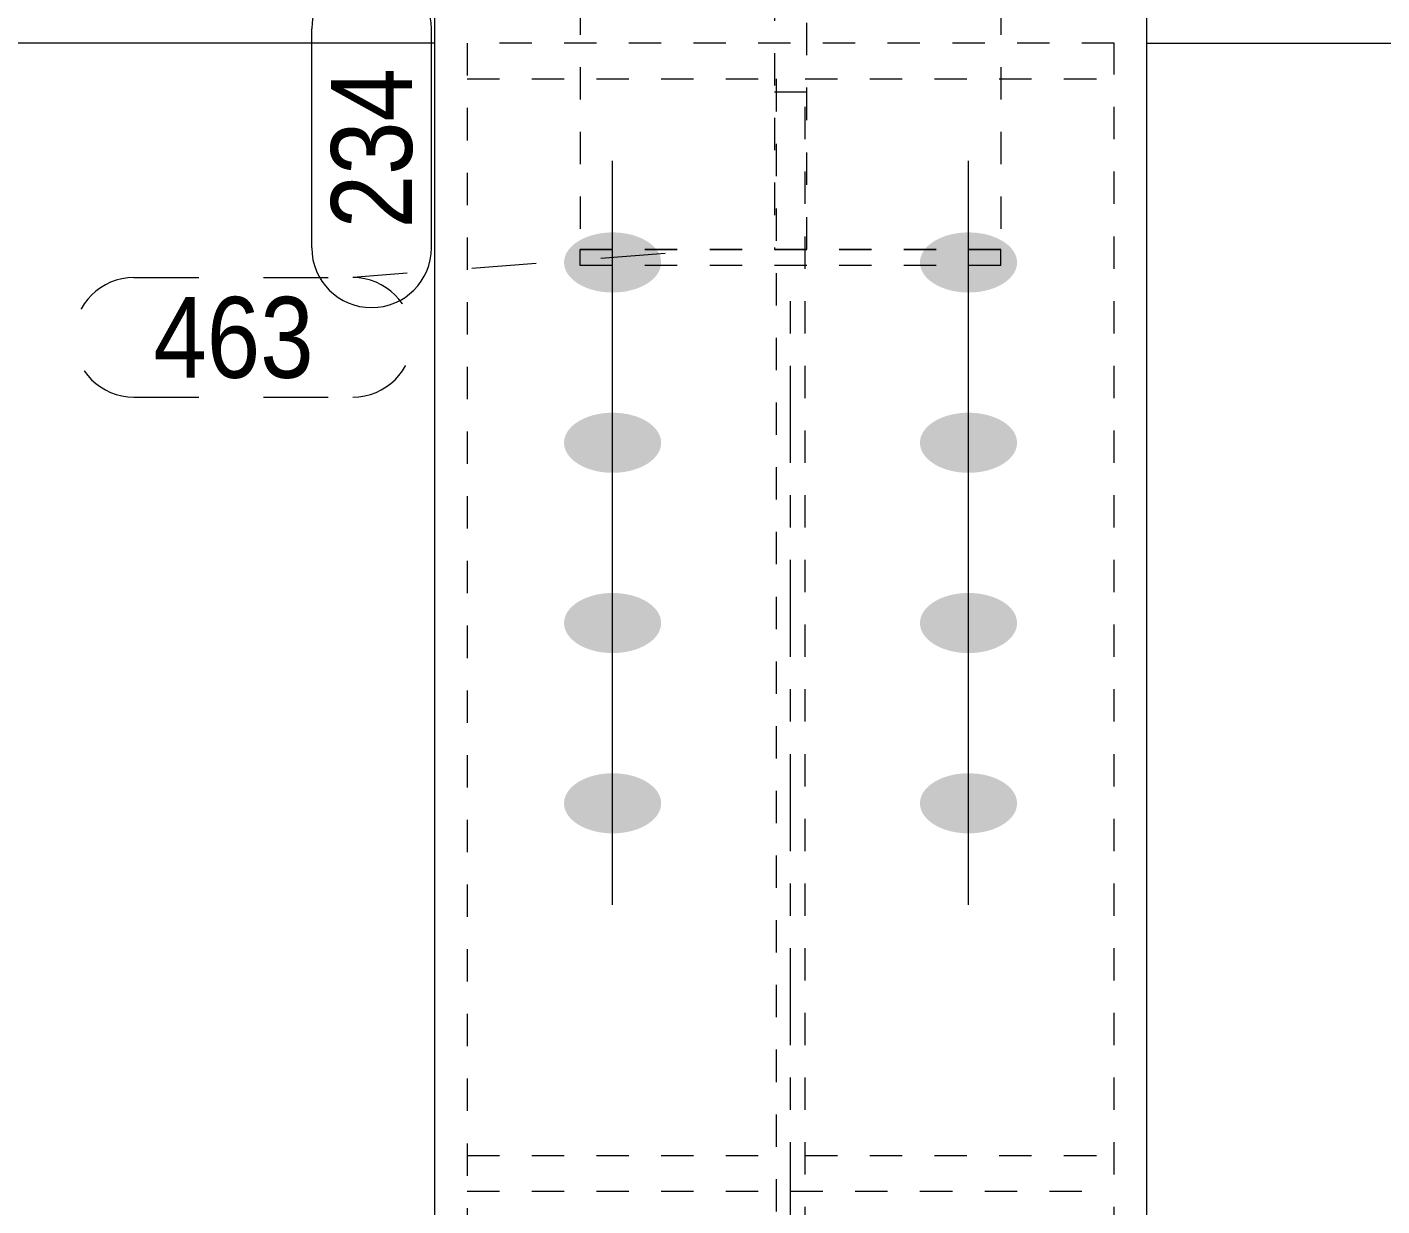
# Model space of a CAD drawing. Header units: millimetres. Extents: x 2 to 579, y 1 to 825.
# Drawn here: x 68.3 to 110.17, y 665.03 to 701.46 of the extents above; entities that cross this region are included whole.
import ezdxf

# ---------------------------------------------------------------- set-up
doc = ezdxf.new("R2010")
doc.units = ezdxf.units.MM
for name, pattern in [('XKITLINE00', [0]), ('XKITLINE01', [4, 1, -1, 1, -1]), ('XKITLINE02', [4, 2, -2]), ('XKITLINE03', [6, 3, -1, 1, -1])]:
    doc.linetypes.add(name, pattern=pattern)
for name, color, linetype, lineweight in [('Bolt', 3, 'Continuous', 0), ('Dimensions', 7, 'Continuous', 0), ('Part', 2, 'Continuous', 0), ('PartMark', 7, 'Continuous', 0)]:
    doc.layers.add(name, color=color, linetype=linetype, lineweight=lineweight)
doc.styles.add('ARIAL', font='ARIAL.TTF')

# ---------------------------------------------------------------- blocks, each defined once
blk = doc.blocks.new('*A30')
at = {"layer": 'Bolt'}
for points in [[(86.36, 693.256), (86.323, 693.257), (86.286, 693.258), (86.25, 693.26), (86.213, 693.262), (86.177, 693.266), (86.14, 693.269), (86.104, 693.273), (86.068, 693.278), (86.032, 693.283), (85.997, 693.289), (85.961, 693.295), (85.926, 693.302), (85.891, 693.31), (85.857, 693.318), (85.823, 693.326), (85.789, 693.335), (85.755, 693.345), (85.722, 693.355), (85.69, 693.365), (85.657, 693.376), (85.625, 693.388), (85.594, 693.4), (85.563, 693.412), (85.533, 693.425), (85.503, 693.438), (85.474, 693.452), (85.445, 693.466), (85.417, 693.481), (85.389, 693.496), (85.362, 693.512), (85.336, 693.527), (85.31, 693.544), (85.285, 693.561), (85.261, 693.578), (85.237, 693.595), (85.214, 693.613), (85.192, 693.631), (85.17, 693.649), (85.149, 693.668), (85.129, 693.687), (85.11, 693.707), (85.091, 693.726), (85.074, 693.746), (85.057, 693.767), (85.041, 693.787), (85.025, 693.808), (85.011, 693.829), (84.997, 693.85), (84.984, 693.871), (84.972, 693.893), (84.961, 693.915), (84.951, 693.936), (84.942, 693.959), (84.933, 693.981), (84.925, 694.003), (84.919, 694.025), (84.913, 694.048), (84.908, 694.07), (84.904, 694.093), (84.901, 694.116), (84.898, 694.139), (84.897, 694.161), (84.897, 694.184), (84.897, 694.207), (84.898, 694.23), (84.901, 694.252), (84.904, 694.275), (84.908, 694.298), (84.913, 694.32), (84.919, 694.343), (84.925, 694.365), (84.933, 694.388), (84.942, 694.41), (84.951, 694.432), (84.961, 694.454), (84.972, 694.475), (84.984, 694.497), (84.997, 694.518), (85.011, 694.54), (85.025, 694.56), (85.041, 694.581), (85.057, 694.602), (85.074, 694.622), (85.091, 694.642), (85.11, 694.662), (85.129, 694.681), (85.149, 694.7), (85.17, 694.719), (85.192, 694.737), (85.214, 694.755), (85.237, 694.773), (85.261, 694.791), (85.285, 694.808), (85.31, 694.824), (85.336, 694.841), (85.362, 694.857), (85.389, 694.872), (85.417, 694.887), (85.445, 694.902), (85.474, 694.916), (85.503, 694.93), (85.533, 694.943), (85.563, 694.956), (85.594, 694.969), (85.625, 694.981), (85.657, 694.992), (85.69, 695.003), (85.722, 695.014), (85.755, 695.024), (85.789, 695.033), (85.823, 695.042), (85.857, 695.051), (85.891, 695.059), (85.926, 695.066), (85.961, 695.073), (85.997, 695.079), (86.032, 695.085), (86.068, 695.09), (86.104, 695.095), (86.14, 695.099), (86.177, 695.103), (86.213, 695.106), (86.25, 695.108), (86.286, 695.11), (86.323, 695.112), (86.36, 695.113), (86.397, 695.113), (86.433, 695.113), (86.47, 695.112), (86.507, 695.11), (86.544, 695.108), (86.58, 695.106), (86.617, 695.103), (86.653, 695.099), (86.689, 695.095), (86.725, 695.09), (86.761, 695.085), (86.797, 695.079), (86.832, 695.073), (86.867, 695.066), (86.902, 695.059), (86.936, 695.051), (86.971, 695.042), (87.004, 695.033), (87.038, 695.024), (87.071, 695.014), (87.104, 695.003), (87.136, 694.992), (87.168, 694.981), (87.199, 694.969), (87.23, 694.956), (87.26, 694.943), (87.29, 694.93), (87.319, 694.916), (87.348, 694.902), (87.376, 694.887), (87.404, 694.872), (87.431, 694.857), (87.457, 694.841), (87.483, 694.824), (87.508, 694.808), (87.532, 694.791), (87.556, 694.773), (87.579, 694.755), (87.601, 694.737), (87.623, 694.719), (87.644, 694.7), (87.664, 694.681), (87.683, 694.662), (87.702, 694.642), (87.719, 694.622), (87.736, 694.602), (87.753, 694.581), (87.768, 694.56), (87.782, 694.54), (87.796, 694.518), (87.809, 694.497), (87.821, 694.475), (87.832, 694.454), (87.842, 694.432), (87.852, 694.41), (87.86, 694.388), (87.868, 694.365), (87.875, 694.343), (87.88, 694.32), (87.885, 694.298), (87.889, 694.275), (87.893, 694.252), (87.895, 694.23), (87.896, 694.207), (87.897, 694.184), (87.896, 694.161), (87.895, 694.139), (87.893, 694.116), (87.889, 694.093), (87.885, 694.07), (87.88, 694.048), (87.875, 694.025), (87.868, 694.003), (87.86, 693.981), (87.852, 693.959), (87.842, 693.936), (87.832, 693.915), (87.821, 693.893), (87.809, 693.871), (87.796, 693.85), (87.782, 693.829), (87.768, 693.808), (87.753, 693.787), (87.736, 693.767), (87.719, 693.746), (87.702, 693.726), (87.683, 693.707), (87.664, 693.687), (87.644, 693.668), (87.623, 693.649), (87.601, 693.631), (87.579, 693.613), (87.556, 693.595), (87.532, 693.578), (87.508, 693.561), (87.483, 693.544), (87.457, 693.527), (87.431, 693.512), (87.404, 693.496), (87.376, 693.481), (87.348, 693.466), (87.319, 693.452), (87.29, 693.438), (87.26, 693.425), (87.23, 693.412), (87.199, 693.4), (87.168, 693.388), (87.136, 693.376), (87.104, 693.365), (87.071, 693.355), (87.038, 693.345), (87.004, 693.335), (86.971, 693.326), (86.936, 693.318), (86.902, 693.31), (86.867, 693.302), (86.832, 693.295), (86.797, 693.289), (86.761, 693.283), (86.725, 693.278), (86.689, 693.273), (86.653, 693.269), (86.617, 693.266), (86.58, 693.262), (86.544, 693.26), (86.507, 693.258), (86.47, 693.257), (86.433, 693.256), (86.397, 693.256)], [(97.36, 693.256), (97.323, 693.257), (97.286, 693.258), (97.25, 693.26), (97.213, 693.262), (97.177, 693.266), (97.14, 693.269), (97.104, 693.273), (97.068, 693.278), (97.032, 693.283), (96.997, 693.289), (96.961, 693.295), (96.926, 693.302), (96.891, 693.31), (96.857, 693.318), (96.823, 693.326), (96.789, 693.335), (96.755, 693.345), (96.722, 693.355), (96.69, 693.365), (96.657, 693.376), (96.625, 693.388), (96.594, 693.4), (96.563, 693.412), (96.533, 693.425), (96.503, 693.438), (96.474, 693.452), (96.445, 693.466), (96.417, 693.481), (96.389, 693.496), (96.362, 693.512), (96.336, 693.527), (96.31, 693.544), (96.285, 693.561), (96.261, 693.578), (96.237, 693.595), (96.214, 693.613), (96.192, 693.631), (96.17, 693.649), (96.149, 693.668), (96.129, 693.687), (96.11, 693.707), (96.091, 693.726), (96.074, 693.746), (96.057, 693.767), (96.041, 693.787), (96.025, 693.808), (96.011, 693.829), (95.997, 693.85), (95.984, 693.871), (95.972, 693.893), (95.961, 693.915), (95.951, 693.936), (95.942, 693.959), (95.933, 693.981), (95.925, 694.003), (95.919, 694.025), (95.913, 694.048), (95.908, 694.07), (95.904, 694.093), (95.901, 694.116), (95.898, 694.139), (95.897, 694.161), (95.897, 694.184), (95.897, 694.207), (95.898, 694.23), (95.901, 694.252), (95.904, 694.275), (95.908, 694.298), (95.913, 694.32), (95.919, 694.343), (95.925, 694.365), (95.933, 694.388), (95.942, 694.41), (95.951, 694.432), (95.961, 694.454), (95.972, 694.475), (95.984, 694.497), (95.997, 694.518), (96.011, 694.54), (96.025, 694.56), (96.041, 694.581), (96.057, 694.602), (96.074, 694.622), (96.091, 694.642), (96.11, 694.662), (96.129, 694.681), (96.149, 694.7), (96.17, 694.719), (96.192, 694.737), (96.214, 694.755), (96.237, 694.773), (96.261, 694.791), (96.285, 694.808), (96.31, 694.824), (96.336, 694.841), (96.362, 694.857), (96.389, 694.872), (96.417, 694.887), (96.445, 694.902), (96.474, 694.916), (96.503, 694.93), (96.533, 694.943), (96.563, 694.956), (96.594, 694.969), (96.625, 694.981), (96.657, 694.992), (96.69, 695.003), (96.722, 695.014), (96.755, 695.024), (96.789, 695.033), (96.823, 695.042), (96.857, 695.051), (96.891, 695.059), (96.926, 695.066), (96.961, 695.073), (96.997, 695.079), (97.032, 695.085), (97.068, 695.09), (97.104, 695.095), (97.14, 695.099), (97.177, 695.103), (97.213, 695.106), (97.25, 695.108), (97.286, 695.11), (97.323, 695.112), (97.36, 695.113), (97.397, 695.113), (97.433, 695.113), (97.47, 695.112), (97.507, 695.11), (97.544, 695.108), (97.58, 695.106), (97.617, 695.103), (97.653, 695.099), (97.689, 695.095), (97.725, 695.09), (97.761, 695.085), (97.797, 695.079), (97.832, 695.073), (97.867, 695.066), (97.902, 695.059), (97.936, 695.051), (97.971, 695.042), (98.004, 695.033), (98.038, 695.024), (98.071, 695.014), (98.104, 695.003), (98.136, 694.992), (98.168, 694.981), (98.199, 694.969), (98.23, 694.956), (98.26, 694.943), (98.29, 694.93), (98.319, 694.916), (98.348, 694.902), (98.376, 694.887), (98.404, 694.872), (98.431, 694.857), (98.457, 694.841), (98.483, 694.824), (98.508, 694.808), (98.532, 694.791), (98.556, 694.773), (98.579, 694.755), (98.601, 694.737), (98.623, 694.719), (98.644, 694.7), (98.664, 694.681), (98.683, 694.662), (98.702, 694.642), (98.719, 694.622), (98.736, 694.602), (98.753, 694.581), (98.768, 694.56), (98.782, 694.54), (98.796, 694.518), (98.809, 694.497), (98.821, 694.475), (98.832, 694.454), (98.842, 694.432), (98.852, 694.41), (98.86, 694.388), (98.868, 694.365), (98.875, 694.343), (98.88, 694.32), (98.885, 694.298), (98.889, 694.275), (98.893, 694.252), (98.895, 694.23), (98.896, 694.207), (98.897, 694.184), (98.896, 694.161), (98.895, 694.139), (98.893, 694.116), (98.889, 694.093), (98.885, 694.07), (98.88, 694.048), (98.875, 694.025), (98.868, 694.003), (98.86, 693.981), (98.852, 693.959), (98.842, 693.936), (98.832, 693.915), (98.821, 693.893), (98.809, 693.871), (98.796, 693.85), (98.782, 693.829), (98.768, 693.808), (98.753, 693.787), (98.736, 693.767), (98.719, 693.746), (98.702, 693.726), (98.683, 693.707), (98.664, 693.687), (98.644, 693.668), (98.623, 693.649), (98.601, 693.631), (98.579, 693.613), (98.556, 693.595), (98.532, 693.578), (98.508, 693.561), (98.483, 693.544), (98.457, 693.527), (98.431, 693.512), (98.404, 693.496), (98.376, 693.481), (98.348, 693.466), (98.319, 693.452), (98.29, 693.438), (98.26, 693.425), (98.23, 693.412), (98.199, 693.4), (98.168, 693.388), (98.136, 693.376), (98.104, 693.365), (98.071, 693.355), (98.038, 693.345), (98.004, 693.335), (97.971, 693.326), (97.936, 693.318), (97.902, 693.31), (97.867, 693.302), (97.832, 693.295), (97.797, 693.289), (97.761, 693.283), (97.725, 693.278), (97.689, 693.273), (97.653, 693.269), (97.617, 693.266), (97.58, 693.262), (97.544, 693.26), (97.507, 693.258), (97.47, 693.257), (97.433, 693.256), (97.397, 693.256)], [(86.36, 687.684), (86.323, 687.685), (86.286, 687.686), (86.25, 687.688), (86.213, 687.691), (86.177, 687.694), (86.14, 687.697), (86.104, 687.701), (86.068, 687.706), (86.032, 687.711), (85.997, 687.717), (85.961, 687.724), (85.926, 687.73), (85.891, 687.738), (85.857, 687.746), (85.823, 687.754), (85.789, 687.763), (85.755, 687.773), (85.722, 687.783), (85.69, 687.793), (85.657, 687.804), (85.625, 687.816), (85.594, 687.828), (85.563, 687.84), (85.533, 687.853), (85.503, 687.866), (85.474, 687.88), (85.445, 687.894), (85.417, 687.909), (85.389, 687.924), (85.362, 687.94), (85.336, 687.956), (85.31, 687.972), (85.285, 687.989), (85.261, 688.006), (85.237, 688.023), (85.214, 688.041), (85.192, 688.059), (85.17, 688.078), (85.149, 688.096), (85.129, 688.115), (85.11, 688.135), (85.091, 688.155), (85.074, 688.175), (85.057, 688.195), (85.041, 688.215), (85.025, 688.236), (85.011, 688.257), (84.997, 688.278), (84.984, 688.299), (84.972, 688.321), (84.961, 688.343), (84.951, 688.365), (84.942, 688.387), (84.933, 688.409), (84.925, 688.431), (84.919, 688.454), (84.913, 688.476), (84.908, 688.499), (84.904, 688.521), (84.901, 688.544), (84.898, 688.567), (84.897, 688.589), (84.897, 688.612), (84.897, 688.635), (84.898, 688.658), (84.901, 688.681), (84.904, 688.703), (84.908, 688.726), (84.913, 688.749), (84.919, 688.771), (84.925, 688.793), (84.933, 688.816), (84.942, 688.838), (84.951, 688.86), (84.961, 688.882), (84.972, 688.904), (84.984, 688.925), (84.997, 688.946), (85.011, 688.968), (85.025, 688.989), (85.041, 689.009), (85.057, 689.03), (85.074, 689.05), (85.091, 689.07), (85.11, 689.09), (85.129, 689.109), (85.149, 689.128), (85.17, 689.147), (85.192, 689.165), (85.214, 689.184), (85.237, 689.201), (85.261, 689.219), (85.285, 689.236), (85.31, 689.253), (85.336, 689.269), (85.362, 689.285), (85.389, 689.3), (85.417, 689.315), (85.445, 689.33), (85.474, 689.344), (85.503, 689.358), (85.533, 689.372), (85.563, 689.384), (85.594, 689.397), (85.625, 689.409), (85.657, 689.42), (85.69, 689.431), (85.722, 689.442), (85.755, 689.452), (85.789, 689.461), (85.823, 689.47), (85.857, 689.479), (85.891, 689.487), (85.926, 689.494), (85.961, 689.501), (85.997, 689.507), (86.032, 689.513), (86.068, 689.518), (86.104, 689.523), (86.14, 689.527), (86.177, 689.531), (86.213, 689.534), (86.25, 689.536), (86.286, 689.538), (86.323, 689.54), (86.36, 689.541), (86.397, 689.541), (86.433, 689.541), (86.47, 689.54), (86.507, 689.538), (86.544, 689.536), (86.58, 689.534), (86.617, 689.531), (86.653, 689.527), (86.689, 689.523), (86.725, 689.518), (86.761, 689.513), (86.797, 689.507), (86.832, 689.501), (86.867, 689.494), (86.902, 689.487), (86.936, 689.479), (86.971, 689.47), (87.004, 689.461), (87.038, 689.452), (87.071, 689.442), (87.104, 689.431), (87.136, 689.42), (87.168, 689.409), (87.199, 689.397), (87.23, 689.384), (87.26, 689.372), (87.29, 689.358), (87.319, 689.344), (87.348, 689.33), (87.376, 689.315), (87.404, 689.3), (87.431, 689.285), (87.457, 689.269), (87.483, 689.253), (87.508, 689.236), (87.532, 689.219), (87.556, 689.201), (87.579, 689.184), (87.601, 689.165), (87.623, 689.147), (87.644, 689.128), (87.664, 689.109), (87.683, 689.09), (87.702, 689.07), (87.719, 689.05), (87.736, 689.03), (87.753, 689.009), (87.768, 688.989), (87.782, 688.968), (87.796, 688.946), (87.809, 688.925), (87.821, 688.904), (87.832, 688.882), (87.842, 688.86), (87.852, 688.838), (87.86, 688.816), (87.868, 688.793), (87.875, 688.771), (87.88, 688.749), (87.885, 688.726), (87.889, 688.703), (87.893, 688.681), (87.895, 688.658), (87.896, 688.635), (87.897, 688.612), (87.896, 688.589), (87.895, 688.567), (87.893, 688.544), (87.889, 688.521), (87.885, 688.499), (87.88, 688.476), (87.875, 688.454), (87.868, 688.431), (87.86, 688.409), (87.852, 688.387), (87.842, 688.365), (87.832, 688.343), (87.821, 688.321), (87.809, 688.299), (87.796, 688.278), (87.782, 688.257), (87.768, 688.236), (87.753, 688.215), (87.736, 688.195), (87.719, 688.175), (87.702, 688.155), (87.683, 688.135), (87.664, 688.115), (87.644, 688.096), (87.623, 688.078), (87.601, 688.059), (87.579, 688.041), (87.556, 688.023), (87.532, 688.006), (87.508, 687.989), (87.483, 687.972), (87.457, 687.956), (87.431, 687.94), (87.404, 687.924), (87.376, 687.909), (87.348, 687.894), (87.319, 687.88), (87.29, 687.866), (87.26, 687.853), (87.23, 687.84), (87.199, 687.828), (87.168, 687.816), (87.136, 687.804), (87.104, 687.793), (87.071, 687.783), (87.038, 687.773), (87.004, 687.763), (86.971, 687.754), (86.936, 687.746), (86.902, 687.738), (86.867, 687.73), (86.832, 687.724), (86.797, 687.717), (86.761, 687.711), (86.725, 687.706), (86.689, 687.701), (86.653, 687.697), (86.617, 687.694), (86.58, 687.691), (86.544, 687.688), (86.507, 687.686), (86.47, 687.685), (86.433, 687.684), (86.397, 687.684)], [(97.36, 687.684), (97.323, 687.685), (97.286, 687.686), (97.25, 687.688), (97.213, 687.691), (97.177, 687.694), (97.14, 687.697), (97.104, 687.701), (97.068, 687.706), (97.032, 687.711), (96.997, 687.717), (96.961, 687.724), (96.926, 687.73), (96.891, 687.738), (96.857, 687.746), (96.823, 687.754), (96.789, 687.763), (96.755, 687.773), (96.722, 687.783), (96.69, 687.793), (96.657, 687.804), (96.625, 687.816), (96.594, 687.828), (96.563, 687.84), (96.533, 687.853), (96.503, 687.866), (96.474, 687.88), (96.445, 687.894), (96.417, 687.909), (96.389, 687.924), (96.362, 687.94), (96.336, 687.956), (96.31, 687.972), (96.285, 687.989), (96.261, 688.006), (96.237, 688.023), (96.214, 688.041), (96.192, 688.059), (96.17, 688.078), (96.149, 688.096), (96.129, 688.115), (96.11, 688.135), (96.091, 688.155), (96.074, 688.175), (96.057, 688.195), (96.041, 688.215), (96.025, 688.236), (96.011, 688.257), (95.997, 688.278), (95.984, 688.299), (95.972, 688.321), (95.961, 688.343), (95.951, 688.365), (95.942, 688.387), (95.933, 688.409), (95.925, 688.431), (95.919, 688.454), (95.913, 688.476), (95.908, 688.499), (95.904, 688.521), (95.901, 688.544), (95.898, 688.567), (95.897, 688.589), (95.897, 688.612), (95.897, 688.635), (95.898, 688.658), (95.901, 688.681), (95.904, 688.703), (95.908, 688.726), (95.913, 688.749), (95.919, 688.771), (95.925, 688.793), (95.933, 688.816), (95.942, 688.838), (95.951, 688.86), (95.961, 688.882), (95.972, 688.904), (95.984, 688.925), (95.997, 688.946), (96.011, 688.968), (96.025, 688.989), (96.041, 689.009), (96.057, 689.03), (96.074, 689.05), (96.091, 689.07), (96.11, 689.09), (96.129, 689.109), (96.149, 689.128), (96.17, 689.147), (96.192, 689.165), (96.214, 689.184), (96.237, 689.201), (96.261, 689.219), (96.285, 689.236), (96.31, 689.253), (96.336, 689.269), (96.362, 689.285), (96.389, 689.3), (96.417, 689.315), (96.445, 689.33), (96.474, 689.344), (96.503, 689.358), (96.533, 689.372), (96.563, 689.384), (96.594, 689.397), (96.625, 689.409), (96.657, 689.42), (96.69, 689.431), (96.722, 689.442), (96.755, 689.452), (96.789, 689.461), (96.823, 689.47), (96.857, 689.479), (96.891, 689.487), (96.926, 689.494), (96.961, 689.501), (96.997, 689.507), (97.032, 689.513), (97.068, 689.518), (97.104, 689.523), (97.14, 689.527), (97.177, 689.531), (97.213, 689.534), (97.25, 689.536), (97.286, 689.538), (97.323, 689.54), (97.36, 689.541), (97.397, 689.541), (97.433, 689.541), (97.47, 689.54), (97.507, 689.538), (97.544, 689.536), (97.58, 689.534), (97.617, 689.531), (97.653, 689.527), (97.689, 689.523), (97.725, 689.518), (97.761, 689.513), (97.797, 689.507), (97.832, 689.501), (97.867, 689.494), (97.902, 689.487), (97.936, 689.479), (97.971, 689.47), (98.004, 689.461), (98.038, 689.452), (98.071, 689.442), (98.104, 689.431), (98.136, 689.42), (98.168, 689.409), (98.199, 689.397), (98.23, 689.384), (98.26, 689.372), (98.29, 689.358), (98.319, 689.344), (98.348, 689.33), (98.376, 689.315), (98.404, 689.3), (98.431, 689.285), (98.457, 689.269), (98.483, 689.253), (98.508, 689.236), (98.532, 689.219), (98.556, 689.201), (98.579, 689.184), (98.601, 689.165), (98.623, 689.147), (98.644, 689.128), (98.664, 689.109), (98.683, 689.09), (98.702, 689.07), (98.719, 689.05), (98.736, 689.03), (98.753, 689.009), (98.768, 688.989), (98.782, 688.968), (98.796, 688.946), (98.809, 688.925), (98.821, 688.904), (98.832, 688.882), (98.842, 688.86), (98.852, 688.838), (98.86, 688.816), (98.868, 688.793), (98.875, 688.771), (98.88, 688.749), (98.885, 688.726), (98.889, 688.703), (98.893, 688.681), (98.895, 688.658), (98.896, 688.635), (98.897, 688.612), (98.896, 688.589), (98.895, 688.567), (98.893, 688.544), (98.889, 688.521), (98.885, 688.499), (98.88, 688.476), (98.875, 688.454), (98.868, 688.431), (98.86, 688.409), (98.852, 688.387), (98.842, 688.365), (98.832, 688.343), (98.821, 688.321), (98.809, 688.299), (98.796, 688.278), (98.782, 688.257), (98.768, 688.236), (98.753, 688.215), (98.736, 688.195), (98.719, 688.175), (98.702, 688.155), (98.683, 688.135), (98.664, 688.115), (98.644, 688.096), (98.623, 688.078), (98.601, 688.059), (98.579, 688.041), (98.556, 688.023), (98.532, 688.006), (98.508, 687.989), (98.483, 687.972), (98.457, 687.956), (98.431, 687.94), (98.404, 687.924), (98.376, 687.909), (98.348, 687.894), (98.319, 687.88), (98.29, 687.866), (98.26, 687.853), (98.23, 687.84), (98.199, 687.828), (98.168, 687.816), (98.136, 687.804), (98.104, 687.793), (98.071, 687.783), (98.038, 687.773), (98.004, 687.763), (97.971, 687.754), (97.936, 687.746), (97.902, 687.738), (97.867, 687.73), (97.832, 687.724), (97.797, 687.717), (97.761, 687.711), (97.725, 687.706), (97.689, 687.701), (97.653, 687.697), (97.617, 687.694), (97.58, 687.691), (97.544, 687.688), (97.507, 687.686), (97.47, 687.685), (97.433, 687.684), (97.397, 687.684)], [(86.36, 682.112), (86.323, 682.113), (86.286, 682.114), (86.25, 682.116), (86.213, 682.119), (86.177, 682.122), (86.14, 682.125), (86.104, 682.13), (86.068, 682.134), (86.032, 682.14), (85.997, 682.145), (85.961, 682.152), (85.926, 682.159), (85.891, 682.166), (85.857, 682.174), (85.823, 682.182), (85.789, 682.191), (85.755, 682.201), (85.722, 682.211), (85.69, 682.221), (85.657, 682.232), (85.625, 682.244), (85.594, 682.256), (85.563, 682.268), (85.533, 682.281), (85.503, 682.295), (85.474, 682.308), (85.445, 682.323), (85.417, 682.337), (85.389, 682.352), (85.362, 682.368), (85.336, 682.384), (85.31, 682.4), (85.285, 682.417), (85.261, 682.434), (85.237, 682.451), (85.214, 682.469), (85.192, 682.487), (85.17, 682.506), (85.149, 682.524), (85.129, 682.544), (85.11, 682.563), (85.091, 682.583), (85.074, 682.603), (85.057, 682.623), (85.041, 682.643), (85.025, 682.664), (85.011, 682.685), (84.997, 682.706), (84.984, 682.728), (84.972, 682.749), (84.961, 682.771), (84.951, 682.793), (84.942, 682.815), (84.933, 682.837), (84.925, 682.859), (84.919, 682.882), (84.913, 682.904), (84.908, 682.927), (84.904, 682.949), (84.901, 682.972), (84.898, 682.995), (84.897, 683.018), (84.897, 683.04), (84.897, 683.063), (84.898, 683.086), (84.901, 683.109), (84.904, 683.131), (84.908, 683.154), (84.913, 683.177), (84.919, 683.199), (84.925, 683.222), (84.933, 683.244), (84.942, 683.266), (84.951, 683.288), (84.961, 683.31), (84.972, 683.332), (84.984, 683.353), (84.997, 683.375), (85.011, 683.396), (85.025, 683.417), (85.041, 683.437), (85.057, 683.458), (85.074, 683.478), (85.091, 683.498), (85.11, 683.518), (85.129, 683.537), (85.149, 683.556), (85.17, 683.575), (85.192, 683.594), (85.214, 683.612), (85.237, 683.63), (85.261, 683.647), (85.285, 683.664), (85.31, 683.681), (85.336, 683.697), (85.362, 683.713), (85.389, 683.728), (85.417, 683.744), (85.445, 683.758), (85.474, 683.772), (85.503, 683.786), (85.533, 683.8), (85.563, 683.813), (85.594, 683.825), (85.625, 683.837), (85.657, 683.848), (85.69, 683.859), (85.722, 683.87), (85.755, 683.88), (85.789, 683.889), (85.823, 683.898), (85.857, 683.907), (85.891, 683.915), (85.926, 683.922), (85.961, 683.929), (85.997, 683.935), (86.032, 683.941), (86.068, 683.946), (86.104, 683.951), (86.14, 683.955), (86.177, 683.959), (86.213, 683.962), (86.25, 683.965), (86.286, 683.967), (86.323, 683.968), (86.36, 683.969), (86.397, 683.969), (86.433, 683.969), (86.47, 683.968), (86.507, 683.967), (86.544, 683.965), (86.58, 683.962), (86.617, 683.959), (86.653, 683.955), (86.689, 683.951), (86.725, 683.946), (86.761, 683.941), (86.797, 683.935), (86.832, 683.929), (86.867, 683.922), (86.902, 683.915), (86.936, 683.907), (86.971, 683.898), (87.004, 683.889), (87.038, 683.88), (87.071, 683.87), (87.104, 683.859), (87.136, 683.848), (87.168, 683.837), (87.199, 683.825), (87.23, 683.813), (87.26, 683.8), (87.29, 683.786), (87.319, 683.772), (87.348, 683.758), (87.376, 683.744), (87.404, 683.728), (87.431, 683.713), (87.457, 683.697), (87.483, 683.681), (87.508, 683.664), (87.532, 683.647), (87.556, 683.63), (87.579, 683.612), (87.601, 683.594), (87.623, 683.575), (87.644, 683.556), (87.664, 683.537), (87.683, 683.518), (87.702, 683.498), (87.719, 683.478), (87.736, 683.458), (87.753, 683.437), (87.768, 683.417), (87.782, 683.396), (87.796, 683.375), (87.809, 683.353), (87.821, 683.332), (87.832, 683.31), (87.842, 683.288), (87.852, 683.266), (87.86, 683.244), (87.868, 683.222), (87.875, 683.199), (87.88, 683.177), (87.885, 683.154), (87.889, 683.131), (87.893, 683.109), (87.895, 683.086), (87.896, 683.063), (87.897, 683.04), (87.896, 683.018), (87.895, 682.995), (87.893, 682.972), (87.889, 682.949), (87.885, 682.927), (87.88, 682.904), (87.875, 682.882), (87.868, 682.859), (87.86, 682.837), (87.852, 682.815), (87.842, 682.793), (87.832, 682.771), (87.821, 682.749), (87.809, 682.728), (87.796, 682.706), (87.782, 682.685), (87.768, 682.664), (87.753, 682.643), (87.736, 682.623), (87.719, 682.603), (87.702, 682.583), (87.683, 682.563), (87.664, 682.544), (87.644, 682.524), (87.623, 682.506), (87.601, 682.487), (87.579, 682.469), (87.556, 682.451), (87.532, 682.434), (87.508, 682.417), (87.483, 682.4), (87.457, 682.384), (87.431, 682.368), (87.404, 682.352), (87.376, 682.337), (87.348, 682.323), (87.319, 682.308), (87.29, 682.295), (87.26, 682.281), (87.23, 682.268), (87.199, 682.256), (87.168, 682.244), (87.136, 682.232), (87.104, 682.221), (87.071, 682.211), (87.038, 682.201), (87.004, 682.191), (86.971, 682.182), (86.936, 682.174), (86.902, 682.166), (86.867, 682.159), (86.832, 682.152), (86.797, 682.145), (86.761, 682.14), (86.725, 682.134), (86.689, 682.13), (86.653, 682.125), (86.617, 682.122), (86.58, 682.119), (86.544, 682.116), (86.507, 682.114), (86.47, 682.113), (86.433, 682.112), (86.397, 682.112)], [(97.36, 682.112), (97.323, 682.113), (97.286, 682.114), (97.25, 682.116), (97.213, 682.119), (97.177, 682.122), (97.14, 682.125), (97.104, 682.13), (97.068, 682.134), (97.032, 682.14), (96.997, 682.145), (96.961, 682.152), (96.926, 682.159), (96.891, 682.166), (96.857, 682.174), (96.823, 682.182), (96.789, 682.191), (96.755, 682.201), (96.722, 682.211), (96.69, 682.221), (96.657, 682.232), (96.625, 682.244), (96.594, 682.256), (96.563, 682.268), (96.533, 682.281), (96.503, 682.295), (96.474, 682.308), (96.445, 682.323), (96.417, 682.337), (96.389, 682.352), (96.362, 682.368), (96.336, 682.384), (96.31, 682.4), (96.285, 682.417), (96.261, 682.434), (96.237, 682.451), (96.214, 682.469), (96.192, 682.487), (96.17, 682.506), (96.149, 682.524), (96.129, 682.544), (96.11, 682.563), (96.091, 682.583), (96.074, 682.603), (96.057, 682.623), (96.041, 682.643), (96.025, 682.664), (96.011, 682.685), (95.997, 682.706), (95.984, 682.728), (95.972, 682.749), (95.961, 682.771), (95.951, 682.793), (95.942, 682.815), (95.933, 682.837), (95.925, 682.859), (95.919, 682.882), (95.913, 682.904), (95.908, 682.927), (95.904, 682.949), (95.901, 682.972), (95.898, 682.995), (95.897, 683.018), (95.897, 683.04), (95.897, 683.063), (95.898, 683.086), (95.901, 683.109), (95.904, 683.131), (95.908, 683.154), (95.913, 683.177), (95.919, 683.199), (95.925, 683.222), (95.933, 683.244), (95.942, 683.266), (95.951, 683.288), (95.961, 683.31), (95.972, 683.332), (95.984, 683.353), (95.997, 683.375), (96.011, 683.396), (96.025, 683.417), (96.041, 683.437), (96.057, 683.458), (96.074, 683.478), (96.091, 683.498), (96.11, 683.518), (96.129, 683.537), (96.149, 683.556), (96.17, 683.575), (96.192, 683.594), (96.214, 683.612), (96.237, 683.63), (96.261, 683.647), (96.285, 683.664), (96.31, 683.681), (96.336, 683.697), (96.362, 683.713), (96.389, 683.728), (96.417, 683.744), (96.445, 683.758), (96.474, 683.772), (96.503, 683.786), (96.533, 683.8), (96.563, 683.813), (96.594, 683.825), (96.625, 683.837), (96.657, 683.848), (96.69, 683.859), (96.722, 683.87), (96.755, 683.88), (96.789, 683.889), (96.823, 683.898), (96.857, 683.907), (96.891, 683.915), (96.926, 683.922), (96.961, 683.929), (96.997, 683.935), (97.032, 683.941), (97.068, 683.946), (97.104, 683.951), (97.14, 683.955), (97.177, 683.959), (97.213, 683.962), (97.25, 683.965), (97.286, 683.967), (97.323, 683.968), (97.36, 683.969), (97.397, 683.969), (97.433, 683.969), (97.47, 683.968), (97.507, 683.967), (97.544, 683.965), (97.58, 683.962), (97.617, 683.959), (97.653, 683.955), (97.689, 683.951), (97.725, 683.946), (97.761, 683.941), (97.797, 683.935), (97.832, 683.929), (97.867, 683.922), (97.902, 683.915), (97.936, 683.907), (97.971, 683.898), (98.004, 683.889), (98.038, 683.88), (98.071, 683.87), (98.104, 683.859), (98.136, 683.848), (98.168, 683.837), (98.199, 683.825), (98.23, 683.813), (98.26, 683.8), (98.29, 683.786), (98.319, 683.772), (98.348, 683.758), (98.376, 683.744), (98.404, 683.728), (98.431, 683.713), (98.457, 683.697), (98.483, 683.681), (98.508, 683.664), (98.532, 683.647), (98.556, 683.63), (98.579, 683.612), (98.601, 683.594), (98.623, 683.575), (98.644, 683.556), (98.664, 683.537), (98.683, 683.518), (98.702, 683.498), (98.719, 683.478), (98.736, 683.458), (98.753, 683.437), (98.768, 683.417), (98.782, 683.396), (98.796, 683.375), (98.809, 683.353), (98.821, 683.332), (98.832, 683.31), (98.842, 683.288), (98.852, 683.266), (98.86, 683.244), (98.868, 683.222), (98.875, 683.199), (98.88, 683.177), (98.885, 683.154), (98.889, 683.131), (98.893, 683.109), (98.895, 683.086), (98.896, 683.063), (98.897, 683.04), (98.896, 683.018), (98.895, 682.995), (98.893, 682.972), (98.889, 682.949), (98.885, 682.927), (98.88, 682.904), (98.875, 682.882), (98.868, 682.859), (98.86, 682.837), (98.852, 682.815), (98.842, 682.793), (98.832, 682.771), (98.821, 682.749), (98.809, 682.728), (98.796, 682.706), (98.782, 682.685), (98.768, 682.664), (98.753, 682.643), (98.736, 682.623), (98.719, 682.603), (98.702, 682.583), (98.683, 682.563), (98.664, 682.544), (98.644, 682.524), (98.623, 682.506), (98.601, 682.487), (98.579, 682.469), (98.556, 682.451), (98.532, 682.434), (98.508, 682.417), (98.483, 682.4), (98.457, 682.384), (98.431, 682.368), (98.404, 682.352), (98.376, 682.337), (98.348, 682.323), (98.319, 682.308), (98.29, 682.295), (98.26, 682.281), (98.23, 682.268), (98.199, 682.256), (98.168, 682.244), (98.136, 682.232), (98.104, 682.221), (98.071, 682.211), (98.038, 682.201), (98.004, 682.191), (97.971, 682.182), (97.936, 682.174), (97.902, 682.166), (97.867, 682.159), (97.832, 682.152), (97.797, 682.145), (97.761, 682.14), (97.725, 682.134), (97.689, 682.13), (97.653, 682.125), (97.617, 682.122), (97.58, 682.119), (97.544, 682.116), (97.507, 682.114), (97.47, 682.113), (97.433, 682.112), (97.397, 682.112)], [(86.36, 676.54), (86.323, 676.541), (86.286, 676.542), (86.25, 676.544), (86.213, 676.547), (86.177, 676.55), (86.14, 676.554), (86.104, 676.558), (86.068, 676.562), (86.032, 676.568), (85.997, 676.574), (85.961, 676.58), (85.926, 676.587), (85.891, 676.594), (85.857, 676.602), (85.823, 676.611), (85.789, 676.62), (85.755, 676.629), (85.722, 676.639), (85.69, 676.65), (85.657, 676.661), (85.625, 676.672), (85.594, 676.684), (85.563, 676.696), (85.533, 676.709), (85.503, 676.723), (85.474, 676.736), (85.445, 676.751), (85.417, 676.765), (85.389, 676.78), (85.362, 676.796), (85.336, 676.812), (85.31, 676.828), (85.285, 676.845), (85.261, 676.862), (85.237, 676.879), (85.214, 676.897), (85.192, 676.915), (85.17, 676.934), (85.149, 676.953), (85.129, 676.972), (85.11, 676.991), (85.091, 677.011), (85.074, 677.031), (85.057, 677.051), (85.041, 677.071), (85.025, 677.092), (85.011, 677.113), (84.997, 677.134), (84.984, 677.156), (84.972, 677.177), (84.961, 677.199), (84.951, 677.221), (84.942, 677.243), (84.933, 677.265), (84.925, 677.287), (84.919, 677.31), (84.913, 677.332), (84.908, 677.355), (84.904, 677.377), (84.901, 677.4), (84.898, 677.423), (84.897, 677.446), (84.897, 677.469), (84.897, 677.491), (84.898, 677.514), (84.901, 677.537), (84.904, 677.56), (84.908, 677.582), (84.913, 677.605), (84.919, 677.627), (84.925, 677.65), (84.933, 677.672), (84.942, 677.694), (84.951, 677.716), (84.961, 677.738), (84.972, 677.76), (84.984, 677.781), (84.997, 677.803), (85.011, 677.824), (85.025, 677.845), (85.041, 677.866), (85.057, 677.886), (85.074, 677.906), (85.091, 677.926), (85.11, 677.946), (85.129, 677.965), (85.149, 677.984), (85.17, 678.003), (85.192, 678.022), (85.214, 678.04), (85.237, 678.058), (85.261, 678.075), (85.285, 678.092), (85.31, 678.109), (85.336, 678.125), (85.362, 678.141), (85.389, 678.157), (85.417, 678.172), (85.445, 678.186), (85.474, 678.201), (85.503, 678.214), (85.533, 678.228), (85.563, 678.241), (85.594, 678.253), (85.625, 678.265), (85.657, 678.277), (85.69, 678.288), (85.722, 678.298), (85.755, 678.308), (85.789, 678.317), (85.823, 678.326), (85.857, 678.335), (85.891, 678.343), (85.926, 678.35), (85.961, 678.357), (85.997, 678.364), (86.032, 678.369), (86.068, 678.375), (86.104, 678.379), (86.14, 678.383), (86.177, 678.387), (86.213, 678.39), (86.25, 678.393), (86.286, 678.395), (86.323, 678.396), (86.36, 678.397), (86.397, 678.397), (86.433, 678.397), (86.47, 678.396), (86.507, 678.395), (86.544, 678.393), (86.58, 678.39), (86.617, 678.387), (86.653, 678.383), (86.689, 678.379), (86.725, 678.375), (86.761, 678.369), (86.797, 678.364), (86.832, 678.357), (86.867, 678.35), (86.902, 678.343), (86.936, 678.335), (86.971, 678.326), (87.004, 678.317), (87.038, 678.308), (87.071, 678.298), (87.104, 678.288), (87.136, 678.277), (87.168, 678.265), (87.199, 678.253), (87.23, 678.241), (87.26, 678.228), (87.29, 678.214), (87.319, 678.201), (87.348, 678.186), (87.376, 678.172), (87.404, 678.157), (87.431, 678.141), (87.457, 678.125), (87.483, 678.109), (87.508, 678.092), (87.532, 678.075), (87.556, 678.058), (87.579, 678.04), (87.601, 678.022), (87.623, 678.003), (87.644, 677.984), (87.664, 677.965), (87.683, 677.946), (87.702, 677.926), (87.719, 677.906), (87.736, 677.886), (87.753, 677.866), (87.768, 677.845), (87.782, 677.824), (87.796, 677.803), (87.809, 677.781), (87.821, 677.76), (87.832, 677.738), (87.842, 677.716), (87.852, 677.694), (87.86, 677.672), (87.868, 677.65), (87.875, 677.627), (87.88, 677.605), (87.885, 677.582), (87.889, 677.56), (87.893, 677.537), (87.895, 677.514), (87.896, 677.491), (87.897, 677.469), (87.896, 677.446), (87.895, 677.423), (87.893, 677.4), (87.889, 677.377), (87.885, 677.355), (87.88, 677.332), (87.875, 677.31), (87.868, 677.287), (87.86, 677.265), (87.852, 677.243), (87.842, 677.221), (87.832, 677.199), (87.821, 677.177), (87.809, 677.156), (87.796, 677.134), (87.782, 677.113), (87.768, 677.092), (87.753, 677.071), (87.736, 677.051), (87.719, 677.031), (87.702, 677.011), (87.683, 676.991), (87.664, 676.972), (87.644, 676.953), (87.623, 676.934), (87.601, 676.915), (87.579, 676.897), (87.556, 676.879), (87.532, 676.862), (87.508, 676.845), (87.483, 676.828), (87.457, 676.812), (87.431, 676.796), (87.404, 676.78), (87.376, 676.765), (87.348, 676.751), (87.319, 676.736), (87.29, 676.723), (87.26, 676.709), (87.23, 676.696), (87.199, 676.684), (87.168, 676.672), (87.136, 676.661), (87.104, 676.65), (87.071, 676.639), (87.038, 676.629), (87.004, 676.62), (86.971, 676.611), (86.936, 676.602), (86.902, 676.594), (86.867, 676.587), (86.832, 676.58), (86.797, 676.574), (86.761, 676.568), (86.725, 676.562), (86.689, 676.558), (86.653, 676.554), (86.617, 676.55), (86.58, 676.547), (86.544, 676.544), (86.507, 676.542), (86.47, 676.541), (86.433, 676.54), (86.397, 676.54)], [(97.36, 676.54), (97.323, 676.541), (97.286, 676.542), (97.25, 676.544), (97.213, 676.547), (97.177, 676.55), (97.14, 676.554), (97.104, 676.558), (97.068, 676.562), (97.032, 676.568), (96.997, 676.574), (96.961, 676.58), (96.926, 676.587), (96.891, 676.594), (96.857, 676.602), (96.823, 676.611), (96.789, 676.62), (96.755, 676.629), (96.722, 676.639), (96.69, 676.65), (96.657, 676.661), (96.625, 676.672), (96.594, 676.684), (96.563, 676.696), (96.533, 676.709), (96.503, 676.723), (96.474, 676.736), (96.445, 676.751), (96.417, 676.765), (96.389, 676.78), (96.362, 676.796), (96.336, 676.812), (96.31, 676.828), (96.285, 676.845), (96.261, 676.862), (96.237, 676.879), (96.214, 676.897), (96.192, 676.915), (96.17, 676.934), (96.149, 676.953), (96.129, 676.972), (96.11, 676.991), (96.091, 677.011), (96.074, 677.031), (96.057, 677.051), (96.041, 677.071), (96.025, 677.092), (96.011, 677.113), (95.997, 677.134), (95.984, 677.156), (95.972, 677.177), (95.961, 677.199), (95.951, 677.221), (95.942, 677.243), (95.933, 677.265), (95.925, 677.287), (95.919, 677.31), (95.913, 677.332), (95.908, 677.355), (95.904, 677.377), (95.901, 677.4), (95.898, 677.423), (95.897, 677.446), (95.897, 677.469), (95.897, 677.491), (95.898, 677.514), (95.901, 677.537), (95.904, 677.56), (95.908, 677.582), (95.913, 677.605), (95.919, 677.627), (95.925, 677.65), (95.933, 677.672), (95.942, 677.694), (95.951, 677.716), (95.961, 677.738), (95.972, 677.76), (95.984, 677.781), (95.997, 677.803), (96.011, 677.824), (96.025, 677.845), (96.041, 677.866), (96.057, 677.886), (96.074, 677.906), (96.091, 677.926), (96.11, 677.946), (96.129, 677.965), (96.149, 677.984), (96.17, 678.003), (96.192, 678.022), (96.214, 678.04), (96.237, 678.058), (96.261, 678.075), (96.285, 678.092), (96.31, 678.109), (96.336, 678.125), (96.362, 678.141), (96.389, 678.157), (96.417, 678.172), (96.445, 678.186), (96.474, 678.201), (96.503, 678.214), (96.533, 678.228), (96.563, 678.241), (96.594, 678.253), (96.625, 678.265), (96.657, 678.277), (96.69, 678.288), (96.722, 678.298), (96.755, 678.308), (96.789, 678.317), (96.823, 678.326), (96.857, 678.335), (96.891, 678.343), (96.926, 678.35), (96.961, 678.357), (96.997, 678.364), (97.032, 678.369), (97.068, 678.375), (97.104, 678.379), (97.14, 678.383), (97.177, 678.387), (97.213, 678.39), (97.25, 678.393), (97.286, 678.395), (97.323, 678.396), (97.36, 678.397), (97.397, 678.397), (97.433, 678.397), (97.47, 678.396), (97.507, 678.395), (97.544, 678.393), (97.58, 678.39), (97.617, 678.387), (97.653, 678.383), (97.689, 678.379), (97.725, 678.375), (97.761, 678.369), (97.797, 678.364), (97.832, 678.357), (97.867, 678.35), (97.902, 678.343), (97.936, 678.335), (97.971, 678.326), (98.004, 678.317), (98.038, 678.308), (98.071, 678.298), (98.104, 678.288), (98.136, 678.277), (98.168, 678.265), (98.199, 678.253), (98.23, 678.241), (98.26, 678.228), (98.29, 678.214), (98.319, 678.201), (98.348, 678.186), (98.376, 678.172), (98.404, 678.157), (98.431, 678.141), (98.457, 678.125), (98.483, 678.109), (98.508, 678.092), (98.532, 678.075), (98.556, 678.058), (98.579, 678.04), (98.601, 678.022), (98.623, 678.003), (98.644, 677.984), (98.664, 677.965), (98.683, 677.946), (98.702, 677.926), (98.719, 677.906), (98.736, 677.886), (98.753, 677.866), (98.768, 677.845), (98.782, 677.824), (98.796, 677.803), (98.809, 677.781), (98.821, 677.76), (98.832, 677.738), (98.842, 677.716), (98.852, 677.694), (98.86, 677.672), (98.868, 677.65), (98.875, 677.627), (98.88, 677.605), (98.885, 677.582), (98.889, 677.56), (98.893, 677.537), (98.895, 677.514), (98.896, 677.491), (98.897, 677.469), (98.896, 677.446), (98.895, 677.423), (98.893, 677.4), (98.889, 677.377), (98.885, 677.355), (98.88, 677.332), (98.875, 677.31), (98.868, 677.287), (98.86, 677.265), (98.852, 677.243), (98.842, 677.221), (98.832, 677.199), (98.821, 677.177), (98.809, 677.156), (98.796, 677.134), (98.782, 677.113), (98.768, 677.092), (98.753, 677.071), (98.736, 677.051), (98.719, 677.031), (98.702, 677.011), (98.683, 676.991), (98.664, 676.972), (98.644, 676.953), (98.623, 676.934), (98.601, 676.915), (98.579, 676.897), (98.556, 676.879), (98.532, 676.862), (98.508, 676.845), (98.483, 676.828), (98.457, 676.812), (98.431, 676.796), (98.404, 676.78), (98.376, 676.765), (98.348, 676.751), (98.319, 676.736), (98.29, 676.723), (98.26, 676.709), (98.23, 676.696), (98.199, 676.684), (98.168, 676.672), (98.136, 676.661), (98.104, 676.65), (98.071, 676.639), (98.038, 676.629), (98.004, 676.62), (97.971, 676.611), (97.936, 676.602), (97.902, 676.594), (97.867, 676.587), (97.832, 676.58), (97.797, 676.574), (97.761, 676.568), (97.725, 676.562), (97.689, 676.558), (97.653, 676.554), (97.617, 676.55), (97.58, 676.547), (97.544, 676.544), (97.507, 676.542), (97.47, 676.541), (97.433, 676.54), (97.397, 676.54)]]:
    blk.add_hatch(color=3, dxfattribs=at).paths.add_polyline_path(points, flags=17)
at = {"layer": 'Bolt', "color": 3, "linetype": 'XKITLINE00', "lineweight": 0}
for p, q in [((86.397, 691.043), (86.397, 697.325)), ((97.397, 691.043), (97.397, 697.325)), ((86.397, 685.471), (86.397, 691.754)), ((97.397, 685.471), (97.397, 691.754)), ((86.397, 679.899), (86.397, 686.182)), ((97.397, 679.899), (97.397, 686.182)), ((86.397, 674.327), (86.397, 680.61)), ((97.397, 674.327), (97.397, 680.61))]:
    blk.add_line(p, q, dxfattribs=at)
blk = doc.blocks.new('*A38')
at = {"layer": 'Part', "color": 7, "linetype": 'XKITLINE01', "lineweight": 0}
for p, q in [((81.897, 700.959), (81.897, 459.992)), ((101.897, 700.959), (81.897, 700.959)), ((101.897, 459.992), (101.897, 700.959)), ((81.897, 699.855), (91.447, 699.855)), ((91.447, 699.855), (91.447, 459.992)), ((92.347, 459.992), (92.347, 699.855)), ((92.347, 699.855), (101.897, 699.855)), ((81.897, 666.587), (91.447, 666.587)), ((92.347, 666.587), (101.897, 666.587)), ((81.897, 665.484), (101.897, 665.484))]:
    blk.add_line(p, q, dxfattribs=at)
at = {"layer": 'Part', "color": 7, "linetype": 'XKITLINE03', "lineweight": 0}
blk.add_line((91.897, 459.992), (91.897, 693.221), dxfattribs=at)
blk = doc.blocks.new('*A39')
at = {"layer": 'Part', "color": 2, "linetype": 'XKITLINE00', "lineweight": 0}
for p, q in [((80.897, 626.31), (80.897, 710.222)), ((102.897, 710.222), (102.897, 626.31))]:
    blk.add_line(p, q, dxfattribs=at)
blk = doc.blocks.new('*A48')
at = {"layer": 'Part', "color": 7, "linetype": 'XKITLINE01', "lineweight": 0}
for p, q in [((91.397, 708.651), (91.397, 694.587)), ((92.397, 708.651), (91.397, 708.651)), ((92.397, 694.587), (92.397, 708.651)), ((91.397, 701.888), (92.397, 701.888)), ((91.397, 699.459), (92.397, 699.459)), ((91.397, 694.587), (92.397, 694.587)), ((92.397, 694.587), (91.397, 694.587))]:
    blk.add_line(p, q, dxfattribs=at)
blk = doc.blocks.new('*A49')
at = {"layer": 'Part', "color": 2, "linetype": 'XKITLINE00', "lineweight": 0}
for p, q in [((85.397, 719.587), (85.397, 710.222)), ((85.397, 719.587), (98.397, 719.587)), ((98.397, 719.587), (98.397, 710.222))]:
    blk.add_line(p, q, dxfattribs=at)
at = {"layer": 'Part', "color": 7, "linetype": 'XKITLINE01', "lineweight": 0}
for p, q in [((98.397, 719.587), (85.397, 719.587)), ((85.397, 710.222), (85.397, 694.587)), ((98.397, 710.222), (98.397, 694.587)), ((98.397, 694.587), (85.397, 694.587)), ((85.397, 694.587), (98.397, 694.587))]:
    blk.add_line(p, q, dxfattribs=at)
blk = doc.blocks.new('*A50')
at = {"layer": 'Part', "color": 7, "linetype": 'XKITLINE01', "lineweight": 0}
for p, q in [((98.397, 694.587), (85.397, 694.587)), ((85.397, 694.087), (85.397, 694.587)), ((98.397, 694.087), (98.397, 694.587)), ((98.397, 694.087), (85.397, 694.087))]:
    blk.add_line(p, q, dxfattribs=at)
blk = doc.blocks.new('*A127')
at = {"layer": 'Dimensions', "color": 7, "linetype": 'XKITLINE00', "lineweight": 0}
blk.add_line((102.897, 700.959), (150.297, 700.959), dxfattribs=at)
blk = doc.blocks.new('*A139')
at = {"layer": 'PartMark', "color": 7, "linetype": 'XKITLINE02', "lineweight": 0}
for p, q in [((88.026, 694.458), (78.366, 693.72)), ((71.603, 693.72), (78.366, 693.72)), ((71.603, 690.02), (78.366, 690.02))]:
    blk.add_line(p, q, dxfattribs=at)
for centre, start, end in [((71.603, 691.87), 90, 270), ((78.366, 691.87), 270, 90)]:
    blk.add_arc(centre, 1.85, start, end, dxfattribs=at)
at = {"layer": 'PartMark', "color": 3, "style": 'ARIAL', "width": 0.85}
blk.add_text('463', height=2.5, dxfattribs=at).set_placement((72.203, 690.62))
blk = doc.blocks.new('*A150')
at = {"layer": 'PartMark', "color": 7, "linetype": 'XKITLINE00', "lineweight": 0}
for p, q in [((77.097, 694.639), (77.097, 701.401)), ((80.797, 694.639), (80.797, 701.401))]:
    blk.add_line(p, q, dxfattribs=at)
for centre, start, end in [((78.947, 701.401), 0, 180), ((78.947, 694.639), 180, 0)]:
    blk.add_arc(centre, 1.85, start, end, dxfattribs=at)
at = {"layer": 'PartMark', "color": 3, "style": 'ARIAL', "width": 0.85}
blk.add_text('234', height=2.5, rotation=90.0002, dxfattribs=at).set_placement((80.197, 695.239))
blk = doc.blocks.new('*A156')
at = {"layer": 'Dimensions', "color": 7, "linetype": 'XKITLINE00', "lineweight": 0}
blk.add_line((102.897, 700.959), (150.297, 700.959), dxfattribs=at)
blk = doc.blocks.new('*A158')
at = {"layer": 'Dimensions', "color": 7, "linetype": 'XKITLINE00', "lineweight": 0}
blk.add_line((102.897, 700.959), (130.123, 700.959), dxfattribs=at)
blk = doc.blocks.new('*A160')
at = {"layer": 'Dimensions', "color": 7, "linetype": 'XKITLINE00', "lineweight": 0}
blk.add_line((80.897, 700.959), (33.047, 700.959), dxfattribs=at)
blk = doc.blocks.new('*A162')
at = {"layer": 'Dimensions', "color": 7, "linetype": 'XKITLINE00', "lineweight": 0}
blk.add_line((80.897, 700.959), (45.047, 700.959), dxfattribs=at)

msp = doc.modelspace()

# ---------------------------------------------------------------- block references
at = {"lineweight": 0}
for name in ['*A127', '*A49', '*A39', '*A30', '*A48', '*A160', '*A162', '*A158', '*A156', '*A150', '*A139', '*A50']:
    msp.add_blockref(name, (0, 0), dxfattribs=at)
at = {"layer": 'Part', "lineweight": 0}
msp.add_blockref('*A38', (0, 0), dxfattribs=at)

doc.saveas('drawing.dxf')
